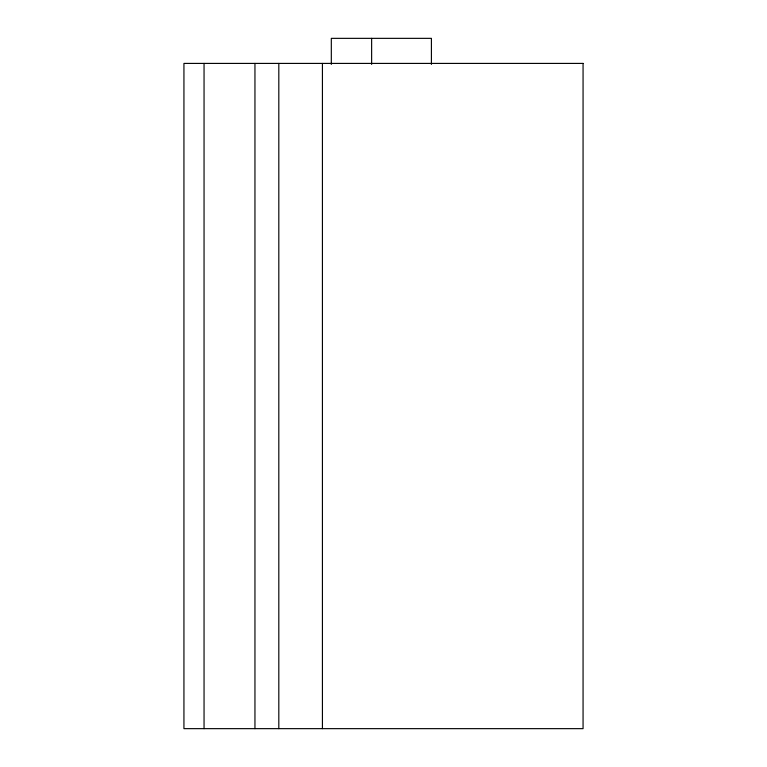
<?xml version="1.0" encoding="UTF-8"?>
<svg xmlns="http://www.w3.org/2000/svg" width="767" height="767" viewBox="0 0 767 767"><rect width="100%" height="100%" fill="white"/><g stroke="black" fill="none" stroke-linecap="round" stroke-linejoin="round"><path stroke-width="1.15" d="M431.409 64.428L431.409 38.35L331.315 38.35L331.315 64.428M371.631 38.35L371.631 64.428M322.428 63.412L322.428 728.65M278.814 63.412L278.814 728.65M254.951 63.412L254.951 728.65M204.051 63.412L204.051 728.65M583.064 63.412L183.936 63.412L183.936 728.65L583.064 728.65L583.064 63.412"/></g></svg>
